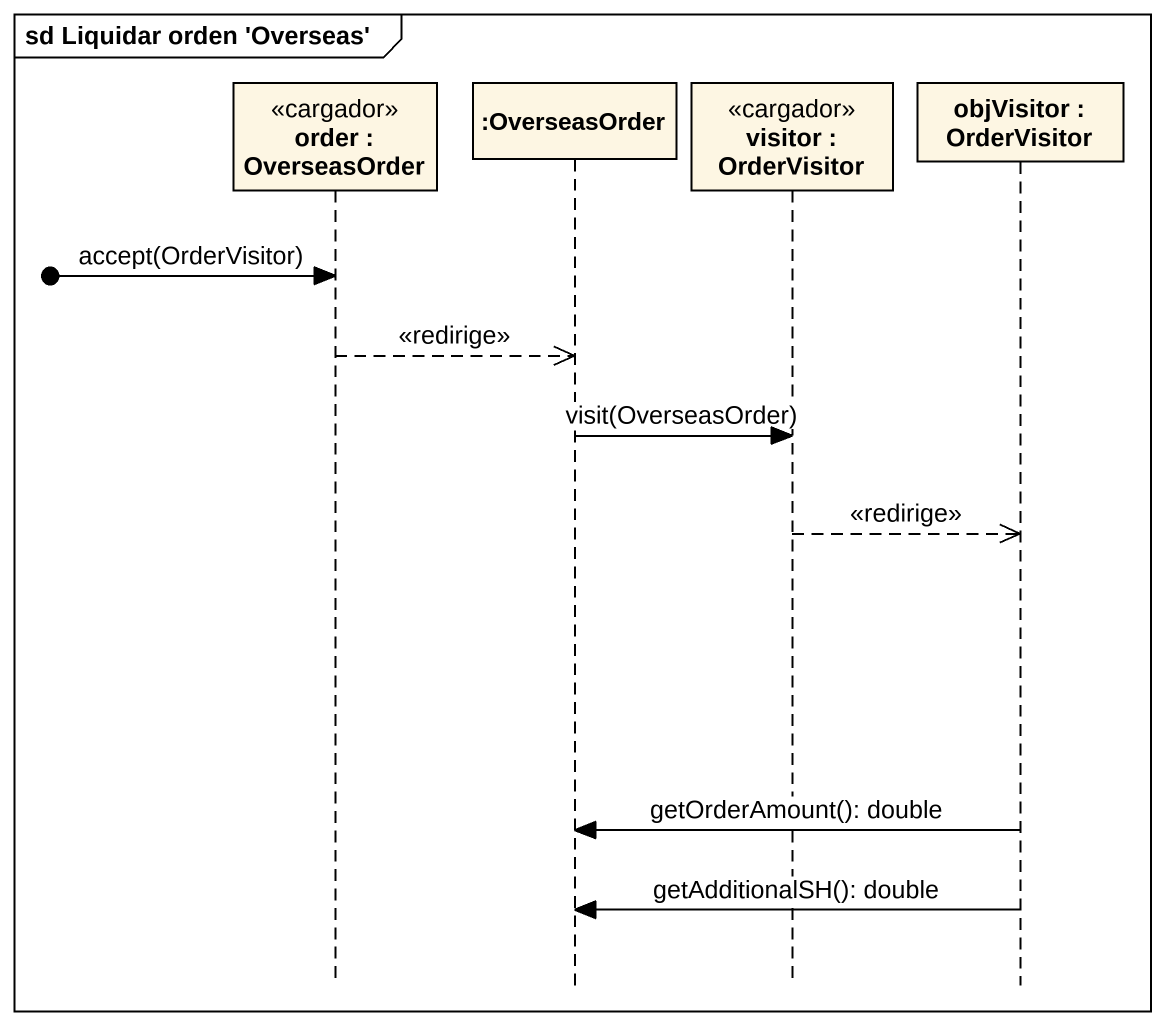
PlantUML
@startuml
mainframe sd Liquidar orden 'Overseas'
hide footbox
participant "order : OverseasOrder" as order <<cargador>>
participant ":OverseasOrder" as OverseasOrder
participant "visitor : OrderVisitor" as visitor <<cargador>>
participant "objVisitor : OrderVisitor" as objVisitor

[o-> order : accept(OrderVisitor)
order -->> OverseasOrder : <<redirige>>
OverseasOrder -> visitor : visit(OverseasOrder)
visitor -->> objVisitor : <<redirige>>
objVisitor -> OverseasOrder : getOrderAmount(): double
objVisitor -> OverseasOrder : getAdditionalSH(): double
@enduml
